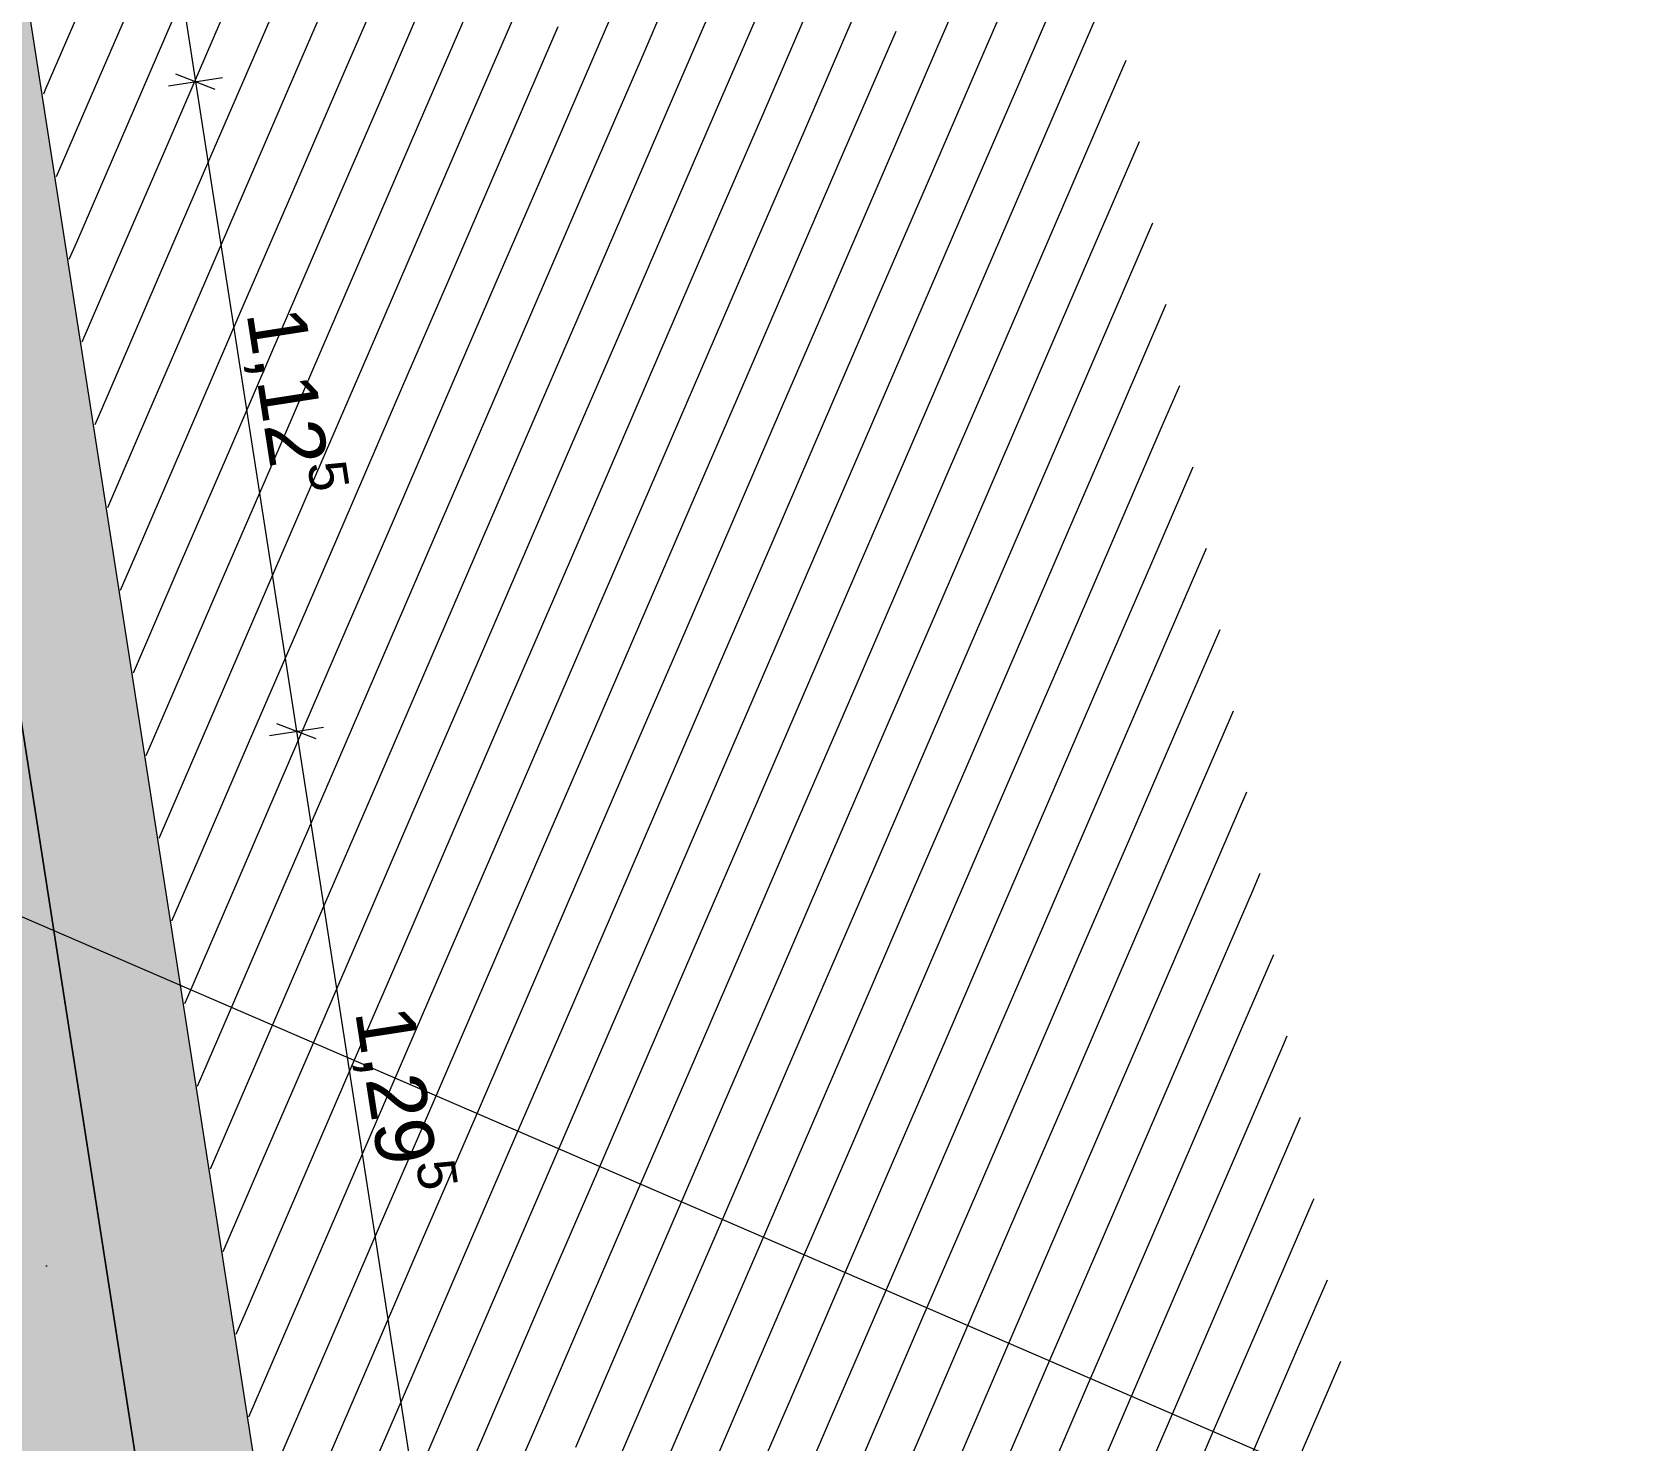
# Model space of a CAD drawing. Header units: millimetres. Extents: x 12535370 to 12575737, y 356204400 to 356234587.
# Drawn here: x 12555562 to 12558317, y 356218097 to 356220509 of the extents above; entities that cross this region are included whole.
import ezdxf
from ezdxf.enums import TextEntityAlignment as Align

# ---------------------------------------------------------------- set-up
doc = ezdxf.new("R2010")
doc.units = ezdxf.units.MM
doc.header["$MEASUREMENT"] = 0
doc.linetypes.add('Dot & Dashed', pattern=[6702.78, 3527.78, -1763.89, 0, -1411.11])
for name, color, linetype in [('New_015 Innenwände', 7, 'Continuous'), ('New_035 Decken', 7, 'Continuous'), ('New_290 Raster _ Achsen', 7, 'Continuous'), ('New_GRUNDSTÜCKSGRENZE', 7, 'Continuous')]:
    doc.layers.add(name, color=color, linetype=linetype)
for name, color, linetype, lineweight in [('New_015 Innenwände_Pen_No__1', 7, 'Continuous', 13), ('New_015 Innenwände_Pen_No__3', 7, 'Continuous', 18), ('New_035 Decken_Pen_No__1', 7, 'Continuous', 13), ('New_255 Plangrafiken_Pen_No__39', 8, 'Continuous', 13), ('New_290 Raster _ Achsen_Pen_No__108', 7, 'Continuous', 13), ('New_GRUNDSTÜCKSGRENZE_Pen_No__1', 7, 'Continuous', 13)]:
    doc.layers.add(name, color=color, linetype=linetype, lineweight=lineweight)
doc.styles.add('GENERATED_STYLE_1', font='arial.ttf')
doc.dimstyles.new('GENERATED_STYLE__2', dxfattribs={"dimtxt": 100, "dimasz": 47.5, "dimexe": 0.18, "dimexo": 2, "dimgap": 0, "dimtad": 1, "dimlfac": 0.001, "dimzin": 0, "dimdsep": 46, "dimtxsty": 'GENERATED_STYLE_1', "dimblk": 'ARROWHEAD_2', "dimblk1": 'ARROWHEAD_2', "dimblk2": 'ARROWHEAD_2', "dimcen": 0.09, "dimclrd": 7, "dimclre": 7, "dimclrt": 7, "dimadec": 0, "dimazin": 0, "dimtfac": 1, "dimtdec": 4, "dimtmove": 0, "dimatfit": 3, "dimfxl": 1, "dimtolj": 1, "dimtzin": 0, "dimarcsym": 0})

# ---------------------------------------------------------------- blocks, each defined once
blk = doc.blocks.new('*X12', base_point=(12240439.2, 356160438.4))
at = {"layer": 'New_255 Plangrafiken_Pen_No__39', "color": 8, "linetype": 'Continuous', "lineweight": 13}
for p, q in [((12556042.1, 356220699.6), (12555954, 356220495.7)), ((12556042.1, 356220699.6), (12555954, 356220495.7)), ((12556620.6, 356220691.7), (12556532.5, 356220487.8)), ((12556620.6, 356220691.7), (12556532.5, 356220487.8)), ((12557199, 356220683.8), (12557110.9, 356220479.9)), ((12557199, 356220683.8), (12557110.9, 356220479.9)), ((12556112.2, 356220669.4), (12556024.1, 356220465.5)), ((12556112.2, 356220669.4), (12556024.1, 356220465.5)), ((12556690.6, 356220661.4), (12556602.5, 356220457.5)), ((12556690.6, 356220661.4), (12556602.5, 356220457.5)), ((12556182.2, 356220639.1), (12556094.1, 356220435.2)), ((12556182.2, 356220639.1), (12556094.1, 356220435.2)), ((12556760.7, 356220631.2), (12556672.6, 356220427.3)), ((12556760.7, 356220631.2), (12556672.6, 356220427.3)), ((12557269.1, 356220653.5), (12557181, 356220449.6)), ((12557269.1, 356220653.5), (12557181, 356220449.6)), ((12555673.8, 356220616.8), (12555585.7, 356220412.9)), ((12555673.8, 356220616.8), (12555585.7, 356220412.9)), ((12556252.3, 356220608.8), (12556164.2, 356220404.9)), ((12556252.3, 356220608.8), (12556164.2, 356220404.9)), ((12556830.7, 356220600.9), (12556742.6, 356220397)), ((12556830.7, 356220600.9), (12556742.6, 356220397)), ((12557339.1, 356220623.3), (12557251.1, 356220419.3)), ((12557339.1, 356220623.3), (12557251.1, 356220419.3)), ((12555743.8, 356220586.5), (12555655.8, 356220382.6)), ((12555743.8, 356220586.5), (12555655.8, 356220382.6)), ((12556322.3, 356220578.6), (12556234.2, 356220374.7)), ((12556322.3, 356220578.6), (12556234.2, 356220374.7)), ((12557409.2, 356220593), (12557321.1, 356220389.1)), ((12557409.2, 356220593), (12557321.1, 356220389.1)), ((12555813.9, 356220556.2), (12555725.8, 356220352.3)), ((12555813.9, 356220556.2), (12555725.8, 356220352.3)), ((12556392.4, 356220548.3), (12556304.3, 356220344.4)), ((12556392.4, 356220548.3), (12556304.3, 356220344.4)), ((12556900.8, 356220570.7), (12556812.7, 356220366.7)), ((12556900.8, 356220570.7), (12556812.7, 356220366.7)), ((12555884, 356220526), (12555795.9, 356220322.1)), ((12555884, 356220526), (12555795.9, 356220322.1)), ((12556462.4, 356220518.1), (12556374.3, 356220314.1)), ((12556462.4, 356220518.1), (12556374.3, 356220314.1)), ((12556970.8, 356220540.4), (12556882.8, 356220336.5)), ((12556970.8, 356220540.4), (12556882.8, 356220336.5)), ((12555954, 356220495.7), (12555865.9, 356220291.8)), ((12555954, 356220495.7), (12555865.9, 356220291.8)), ((12557040.9, 356220510.1), (12556952.8, 356220306.2)), ((12557040.9, 356220510.1), (12556952.8, 356220306.2)), ((12556024.1, 356220465.5), (12555936, 356220261.6)), ((12556024.1, 356220465.5), (12555936, 356220261.6)), ((12556532.5, 356220487.8), (12556444.4, 356220283.9)), ((12556532.5, 356220487.8), (12556444.4, 356220283.9)), ((12557110.9, 356220479.9), (12557022.9, 356220276)), ((12557110.9, 356220479.9), (12557022.9, 356220276)), ((12556094.1, 356220435.2), (12556006, 356220231.3)), ((12556094.1, 356220435.2), (12556006, 356220231.3)), ((12556602.5, 356220457.5), (12556514.4, 356220253.6)), ((12556602.5, 356220457.5), (12556514.4, 356220253.6)), ((12557181, 356220449.6), (12557092.9, 356220245.7)), ((12557181, 356220449.6), (12557092.9, 356220245.7)), ((12557434.9, 356220460), (12557391.2, 356220358.8)), ((12557434.9, 356220460), (12557391.2, 356220358.8)), ((12555585.7, 356220412.9), (12555581.2, 356220402.3)), ((12555585.7, 356220412.9), (12555581.2, 356220402.3)), ((12556672.6, 356220427.3), (12556584.5, 356220223.4)), ((12556672.6, 356220427.3), (12556584.5, 356220223.4)), ((12557251.1, 356220419.3), (12557163, 356220215.4)), ((12557251.1, 356220419.3), (12557163, 356220215.4)), ((12555655.8, 356220382.6), (12555603.1, 356220260.8)), ((12555655.8, 356220382.6), (12555603.1, 356220260.8)), ((12556164.2, 356220404.9), (12556076.1, 356220201)), ((12556164.2, 356220404.9), (12556076.1, 356220201)), ((12556742.6, 356220397), (12556654.6, 356220193.1)), ((12556742.6, 356220397), (12556654.6, 356220193.1)), ((12557321.1, 356220389.1), (12557233, 356220185.2)), ((12557321.1, 356220389.1), (12557233, 356220185.2)), ((12555725.8, 356220352.3), (12555637.7, 356220148.4)), ((12555725.8, 356220352.3), (12555637.7, 356220148.4)), ((12556234.2, 356220374.7), (12556146.1, 356220170.8)), ((12556234.2, 356220374.7), (12556146.1, 356220170.8)), ((12556812.7, 356220366.7), (12556724.6, 356220162.8)), ((12556812.7, 356220366.7), (12556724.6, 356220162.8)), ((12557391.2, 356220358.8), (12557303.1, 356220154.9)), ((12557391.2, 356220358.8), (12557303.1, 356220154.9)), ((12556304.3, 356220344.4), (12556216.2, 356220140.5)), ((12556304.3, 356220344.4), (12556216.2, 356220140.5)), ((12556882.8, 356220336.5), (12556794.7, 356220132.6)), ((12556882.8, 356220336.5), (12556794.7, 356220132.6)), ((12555795.9, 356220322.1), (12555707.8, 356220118.2)), ((12555795.9, 356220322.1), (12555707.8, 356220118.2)), ((12556374.3, 356220314.1), (12556286.3, 356220110.2)), ((12556374.3, 356220314.1), (12556286.3, 356220110.2)), ((12556952.8, 356220306.2), (12556864.7, 356220102.3)), ((12556952.8, 356220306.2), (12556864.7, 356220102.3)), ((12557457.8, 356220320.8), (12557373.1, 356220124.7)), ((12557457.8, 356220320.8), (12557373.1, 356220124.7)), ((12555865.9, 356220291.8), (12555777.8, 356220087.9)), ((12555865.9, 356220291.8), (12555777.8, 356220087.9)), ((12556444.4, 356220283.9), (12556356.3, 356220080)), ((12556444.4, 356220283.9), (12556356.3, 356220080)), ((12557022.9, 356220276), (12556934.8, 356220072.1)), ((12557022.9, 356220276), (12556934.8, 356220072.1)), ((12555936, 356220261.6), (12555847.9, 356220057.6)), ((12555936, 356220261.6), (12555847.9, 356220057.6)), ((12556514.4, 356220253.6), (12556426.4, 356220049.7)), ((12556514.4, 356220253.6), (12556426.4, 356220049.7)), ((12557092.9, 356220245.7), (12557004.8, 356220041.8)), ((12557092.9, 356220245.7), (12557004.8, 356220041.8)), ((12556006, 356220231.3), (12555917.9, 356220027.4)), ((12556006, 356220231.3), (12555917.9, 356220027.4)), ((12556584.5, 356220223.4), (12556496.4, 356220019.5)), ((12556584.5, 356220223.4), (12556496.4, 356220019.5)), ((12557163, 356220215.4), (12557074.9, 356220011.5)), ((12557163, 356220215.4), (12557074.9, 356220011.5)), ((12556076.1, 356220201), (12555988, 356219997.1)), ((12556076.1, 356220201), (12555988, 356219997.1)), ((12556654.6, 356220193.1), (12556566.5, 356219989.2)), ((12556654.6, 356220193.1), (12556566.5, 356219989.2)), ((12556146.1, 356220170.8), (12556058.1, 356219966.9)), ((12556146.1, 356220170.8), (12556058.1, 356219966.9)), ((12556724.6, 356220162.8), (12556636.5, 356219958.9)), ((12556724.6, 356220162.8), (12556636.5, 356219958.9)), ((12557233, 356220185.2), (12557144.9, 356219981.3)), ((12557233, 356220185.2), (12557144.9, 356219981.3)), ((12557480.8, 356220181.6), (12557443.2, 356220094.4)), ((12557480.8, 356220181.6), (12557443.2, 356220094.4)), ((12555637.7, 356220148.4), (12555625.1, 356220119.2)), ((12555637.7, 356220148.4), (12555625.1, 356220119.2)), ((12556216.2, 356220140.5), (12556128.1, 356219936.6)), ((12556216.2, 356220140.5), (12556128.1, 356219936.6)), ((12556794.7, 356220132.6), (12556706.6, 356219928.7)), ((12556794.7, 356220132.6), (12556706.6, 356219928.7)), ((12557303.1, 356220154.9), (12557215, 356219951)), ((12557303.1, 356220154.9), (12557215, 356219951)), ((12555707.8, 356220118.2), (12555647.1, 356219977.7)), ((12555707.8, 356220118.2), (12555647.1, 356219977.7)), ((12556286.3, 356220110.2), (12556198.2, 356219906.3)), ((12556286.3, 356220110.2), (12556198.2, 356219906.3)), ((12557373.1, 356220124.7), (12557285, 356219920.7)), ((12557373.1, 356220124.7), (12557285, 356219920.7)), ((12555777.8, 356220087.9), (12555689.8, 356219884)), ((12555777.8, 356220087.9), (12555689.8, 356219884)), ((12556356.3, 356220080), (12556268.2, 356219876.1)), ((12556356.3, 356220080), (12556268.2, 356219876.1)), ((12556864.7, 356220102.3), (12556776.6, 356219898.4)), ((12556864.7, 356220102.3), (12556776.6, 356219898.4)), ((12557443.2, 356220094.4), (12557355.1, 356219890.5)), ((12557443.2, 356220094.4), (12557355.1, 356219890.5)), ((12555847.9, 356220057.6), (12555759.8, 356219853.7)), ((12555847.9, 356220057.6), (12555759.8, 356219853.7)), ((12556426.4, 356220049.7), (12556338.3, 356219845.8)), ((12556426.4, 356220049.7), (12556338.3, 356219845.8)), ((12556934.8, 356220072.1), (12556846.7, 356219868.1)), ((12556934.8, 356220072.1), (12556846.7, 356219868.1)), ((12555917.9, 356220027.4), (12555829.9, 356219823.5)), ((12555917.9, 356220027.4), (12555829.9, 356219823.5)), ((12557004.8, 356220041.8), (12556916.7, 356219837.9)), ((12557004.8, 356220041.8), (12556916.7, 356219837.9)), ((12557503.8, 356220042.4), (12557425.2, 356219860.2)), ((12557503.8, 356220042.4), (12557425.2, 356219860.2)), ((12555988, 356219997.1), (12555899.9, 356219793.2)), ((12555988, 356219997.1), (12555899.9, 356219793.2)), ((12556496.4, 356220019.5), (12556408.3, 356219815.5)), ((12556496.4, 356220019.5), (12556408.3, 356219815.5)), ((12557074.9, 356220011.5), (12556986.8, 356219807.6)), ((12557074.9, 356220011.5), (12556986.8, 356219807.6)), ((12556058.1, 356219966.9), (12555970, 356219762.9)), ((12556058.1, 356219966.9), (12555970, 356219762.9)), ((12556566.5, 356219989.2), (12556478.4, 356219785.3)), ((12556566.5, 356219989.2), (12556478.4, 356219785.3)), ((12557144.9, 356219981.3), (12557056.9, 356219777.4)), ((12557144.9, 356219981.3), (12557056.9, 356219777.4)), ((12556636.5, 356219958.9), (12556548.4, 356219755)), ((12556636.5, 356219958.9), (12556548.4, 356219755)), ((12557215, 356219951), (12557126.9, 356219747.1)), ((12557215, 356219951), (12557126.9, 356219747.1)), ((12556128.1, 356219936.6), (12556040, 356219732.7)), ((12556128.1, 356219936.6), (12556040, 356219732.7)), ((12556706.6, 356219928.7), (12556618.5, 356219724.8)), ((12556706.6, 356219928.7), (12556618.5, 356219724.8)), ((12557285, 356219920.7), (12557197, 356219716.8)), ((12557285, 356219920.7), (12557197, 356219716.8)), ((12555689.8, 356219884), (12555669.1, 356219836.1)), ((12555689.8, 356219884), (12555669.1, 356219836.1)), ((12556198.2, 356219906.3), (12556110.1, 356219702.4)), ((12556198.2, 356219906.3), (12556110.1, 356219702.4)), ((12556776.6, 356219898.4), (12556688.5, 356219694.5)), ((12556776.6, 356219898.4), (12556688.5, 356219694.5)), ((12557355.1, 356219890.5), (12557267, 356219686.6)), ((12557355.1, 356219890.5), (12557267, 356219686.6)), ((12557526.8, 356219903.2), (12557495.2, 356219830)), ((12557526.8, 356219903.2), (12557495.2, 356219830)), ((12556268.2, 356219876.1), (12556180.1, 356219672.2)), ((12556268.2, 356219876.1), (12556180.1, 356219672.2)), ((12556846.7, 356219868.1), (12556758.6, 356219664.2)), ((12556846.7, 356219868.1), (12556758.6, 356219664.2)), ((12557425.2, 356219860.2), (12557337.1, 356219656.3)), ((12557425.2, 356219860.2), (12557337.1, 356219656.3)), ((12555759.8, 356219853.7), (12555691, 356219694.5)), ((12555759.8, 356219853.7), (12555691, 356219694.5)), ((12556338.3, 356219845.8), (12556250.2, 356219641.9)), ((12556338.3, 356219845.8), (12556250.2, 356219641.9)), ((12556916.7, 356219837.9), (12556828.7, 356219634)), ((12556916.7, 356219837.9), (12556828.7, 356219634)), ((12557495.2, 356219830), (12557407.1, 356219626)), ((12557495.2, 356219830), (12557407.1, 356219626)), ((12555829.9, 356219823.5), (12555741.8, 356219619.6)), ((12555829.9, 356219823.5), (12555741.8, 356219619.6)), ((12556408.3, 356219815.5), (12556320.2, 356219611.6)), ((12556408.3, 356219815.5), (12556320.2, 356219611.6)), ((12556986.8, 356219807.6), (12556898.7, 356219603.7)), ((12556986.8, 356219807.6), (12556898.7, 356219603.7)), ((12555899.9, 356219793.2), (12555811.8, 356219589.3)), ((12555899.9, 356219793.2), (12555811.8, 356219589.3)), ((12556478.4, 356219785.3), (12556390.3, 356219581.4)), ((12556478.4, 356219785.3), (12556390.3, 356219581.4)), ((12557056.9, 356219777.4), (12556968.8, 356219573.4)), ((12557056.9, 356219777.4), (12556968.8, 356219573.4)), ((12555970, 356219762.9), (12555881.9, 356219559)), ((12555970, 356219762.9), (12555881.9, 356219559)), ((12556548.4, 356219755), (12556460.4, 356219551.1)), ((12556548.4, 356219755), (12556460.4, 356219551.1)), ((12557126.9, 356219747.1), (12557038.8, 356219543.2)), ((12557126.9, 356219747.1), (12557038.8, 356219543.2)), ((12557549.8, 356219764), (12557477.2, 356219595.8)), ((12557549.8, 356219764), (12557477.2, 356219595.8)), ((12556040, 356219732.7), (12555951.9, 356219528.8)), ((12556040, 356219732.7), (12555951.9, 356219528.8)), ((12556618.5, 356219724.8), (12556530.4, 356219520.8)), ((12556618.5, 356219724.8), (12556530.4, 356219520.8)), ((12556110.1, 356219702.4), (12556022, 356219498.5)), ((12556110.1, 356219702.4), (12556022, 356219498.5)), ((12556688.5, 356219694.5), (12556600.5, 356219490.6)), ((12556688.5, 356219694.5), (12556600.5, 356219490.6)), ((12557197, 356219716.8), (12557108.9, 356219512.9)), ((12557197, 356219716.8), (12557108.9, 356219512.9)), ((12556180.1, 356219672.2), (12556092, 356219468.2)), ((12556180.1, 356219672.2), (12556092, 356219468.2)), ((12556758.6, 356219664.2), (12556670.5, 356219460.3)), ((12556758.6, 356219664.2), (12556670.5, 356219460.3)), ((12557267, 356219686.6), (12557178.9, 356219482.7)), ((12557267, 356219686.6), (12557178.9, 356219482.7)), ((12556250.2, 356219641.9), (12556162.1, 356219438)), ((12556250.2, 356219641.9), (12556162.1, 356219438)), ((12557337.1, 356219656.3), (12557249, 356219452.4)), ((12557337.1, 356219656.3), (12557249, 356219452.4)), ((12555741.8, 356219619.6), (12555713, 356219553)), ((12555741.8, 356219619.6), (12555713, 356219553)), ((12556320.2, 356219611.6), (12556232.2, 356219407.7)), ((12556320.2, 356219611.6), (12556232.2, 356219407.7)), ((12556828.7, 356219634), (12556740.6, 356219430.1)), ((12556828.7, 356219634), (12556740.6, 356219430.1)), ((12557407.1, 356219626), (12557319, 356219422.1)), ((12557407.1, 356219626), (12557319, 356219422.1)), ((12557572.8, 356219624.8), (12557547.2, 356219565.5)), ((12557572.8, 356219624.8), (12557547.2, 356219565.5)), ((12555811.8, 356219589.3), (12555735, 356219411.4)), ((12555811.8, 356219589.3), (12555735, 356219411.4)), ((12556390.3, 356219581.4), (12556302.2, 356219377.5)), ((12556390.3, 356219581.4), (12556302.2, 356219377.5)), ((12556898.7, 356219603.7), (12556810.6, 356219399.8)), ((12556898.7, 356219603.7), (12556810.6, 356219399.8)), ((12557477.2, 356219595.8), (12557389.1, 356219391.9)), ((12557477.2, 356219595.8), (12557389.1, 356219391.9)), ((12555881.9, 356219559), (12555793.8, 356219355.1)), ((12555881.9, 356219559), (12555793.8, 356219355.1)), ((12556968.8, 356219573.4), (12556880.7, 356219369.5)), ((12556968.8, 356219573.4), (12556880.7, 356219369.5)), ((12557547.2, 356219565.5), (12557459.1, 356219361.6)), ((12557547.2, 356219565.5), (12557459.1, 356219361.6)), ((12555951.9, 356219528.8), (12555863.9, 356219324.9)), ((12555951.9, 356219528.8), (12555863.9, 356219324.9)), ((12556460.4, 356219551.1), (12556372.3, 356219347.2)), ((12556460.4, 356219551.1), (12556372.3, 356219347.2)), ((12557038.8, 356219543.2), (12556950.7, 356219339.3)), ((12557038.8, 356219543.2), (12556950.7, 356219339.3)), ((12556022, 356219498.5), (12555933.9, 356219294.6)), ((12556022, 356219498.5), (12555933.9, 356219294.6)), ((12556530.4, 356219520.8), (12556442.3, 356219316.9)), ((12556530.4, 356219520.8), (12556442.3, 356219316.9)), ((12557108.9, 356219512.9), (12557020.8, 356219309)), ((12557108.9, 356219512.9), (12557020.8, 356219309)), ((12556600.5, 356219490.6), (12556512.4, 356219286.7)), ((12556600.5, 356219490.6), (12556512.4, 356219286.7)), ((12557178.9, 356219482.7), (12557090.8, 356219278.7)), ((12557178.9, 356219482.7), (12557090.8, 356219278.7)), ((12557595.8, 356219485.6), (12557529.2, 356219331.3)), ((12557595.8, 356219485.6), (12557529.2, 356219331.3)), ((12556092, 356219468.2), (12556004, 356219264.3)), ((12556092, 356219468.2), (12556004, 356219264.3)), ((12556670.5, 356219460.3), (12556582.4, 356219256.4)), ((12556670.5, 356219460.3), (12556582.4, 356219256.4)), ((12557249, 356219452.4), (12557160.9, 356219248.5)), ((12557249, 356219452.4), (12557160.9, 356219248.5)), ((12556162.1, 356219438), (12556074, 356219234.1)), ((12556162.1, 356219438), (12556074, 356219234.1)), ((12556740.6, 356219430.1), (12556652.5, 356219226.1)), ((12556740.6, 356219430.1), (12556652.5, 356219226.1)), ((12557319, 356219422.1), (12557230.9, 356219218.2)), ((12557319, 356219422.1), (12557230.9, 356219218.2)), ((12556232.2, 356219407.7), (12556144.1, 356219203.8)), ((12556232.2, 356219407.7), (12556144.1, 356219203.8)), ((12556810.6, 356219399.8), (12556722.5, 356219195.9)), ((12556810.6, 356219399.8), (12556722.5, 356219195.9)), ((12557389.1, 356219391.9), (12557301, 356219188)), ((12557389.1, 356219391.9), (12557301, 356219188)), ((12556302.2, 356219377.5), (12556214.1, 356219173.5)), ((12556302.2, 356219377.5), (12556214.1, 356219173.5)), ((12556880.7, 356219369.5), (12556792.6, 356219165.6)), ((12556880.7, 356219369.5), (12556792.6, 356219165.6)), ((12557459.1, 356219361.6), (12557371.1, 356219157.7)), ((12557459.1, 356219361.6), (12557371.1, 356219157.7)), ((12555793.8, 356219355.1), (12555757, 356219269.8)), ((12555793.8, 356219355.1), (12555757, 356219269.8)), ((12556372.3, 356219347.2), (12556284.2, 356219143.3)), ((12556372.3, 356219347.2), (12556284.2, 356219143.3)), ((12556950.7, 356219339.3), (12556862.6, 356219135.4)), ((12556950.7, 356219339.3), (12556862.6, 356219135.4)), ((12557618.8, 356219346.4), (12557599.3, 356219301.1)), ((12557618.8, 356219346.4), (12557599.3, 356219301.1)), ((12555863.9, 356219324.9), (12555778.9, 356219128.3)), ((12555863.9, 356219324.9), (12555778.9, 356219128.3)), ((12556442.3, 356219316.9), (12556354.2, 356219113)), ((12556442.3, 356219316.9), (12556354.2, 356219113)), ((12557020.8, 356219309), (12556932.7, 356219105.1)), ((12557020.8, 356219309), (12556932.7, 356219105.1)), ((12557529.2, 356219331.3), (12557441.1, 356219127.4)), ((12557529.2, 356219331.3), (12557441.1, 356219127.4)), ((12555933.9, 356219294.6), (12555845.8, 356219090.7)), ((12555933.9, 356219294.6), (12555845.8, 356219090.7)), ((12556512.4, 356219286.7), (12556424.3, 356219082.8)), ((12556512.4, 356219286.7), (12556424.3, 356219082.8)), ((12557090.8, 356219278.7), (12557002.8, 356219074.8)), ((12557090.8, 356219278.7), (12557002.8, 356219074.8)), ((12557599.3, 356219301.1), (12557511.2, 356219097.2)), ((12557599.3, 356219301.1), (12557511.2, 356219097.2)), ((12556004, 356219264.3), (12555915.9, 356219060.4)), ((12556004, 356219264.3), (12555915.9, 356219060.4)), ((12556582.4, 356219256.4), (12556494.3, 356219052.5)), ((12556582.4, 356219256.4), (12556494.3, 356219052.5)), ((12556074, 356219234.1), (12555985.9, 356219030.2)), ((12556074, 356219234.1), (12555985.9, 356219030.2)), ((12556652.5, 356219226.1), (12556564.4, 356219022.2)), ((12556652.5, 356219226.1), (12556564.4, 356219022.2)), ((12557160.9, 356219248.5), (12557072.8, 356219044.6)), ((12557160.9, 356219248.5), (12557072.8, 356219044.6)), ((12556144.1, 356219203.8), (12556056, 356218999.9)), ((12556144.1, 356219203.8), (12556056, 356218999.9)), ((12556722.5, 356219195.9), (12556634.5, 356218992)), ((12556722.5, 356219195.9), (12556634.5, 356218992)), ((12557230.9, 356219218.2), (12557142.9, 356219014.3)), ((12557230.9, 356219218.2), (12557142.9, 356219014.3)), ((12557641.8, 356219207.2), (12557581.2, 356219066.9)), ((12557641.8, 356219207.2), (12557581.2, 356219066.9)), ((12556214.1, 356219173.5), (12556126, 356218969.6)), ((12556214.1, 356219173.5), (12556126, 356218969.6)), ((12557301, 356219188), (12557212.9, 356218984)), ((12557301, 356219188), (12557212.9, 356218984)), ((12556284.2, 356219143.3), (12556196.1, 356218939.4)), ((12556284.2, 356219143.3), (12556196.1, 356218939.4)), ((12556792.6, 356219165.6), (12556704.5, 356218961.7)), ((12556792.6, 356219165.6), (12556704.5, 356218961.7)), ((12557371.1, 356219157.7), (12557283, 356218953.8)), ((12557371.1, 356219157.7), (12557283, 356218953.8)), ((12556354.2, 356219113), (12556266.1, 356218909.1)), ((12556354.2, 356219113), (12556266.1, 356218909.1)), ((12556862.6, 356219135.4), (12556774.6, 356218931.4)), ((12556862.6, 356219135.4), (12556774.6, 356218931.4)), ((12557441.1, 356219127.4), (12557353, 356218923.5)), ((12557441.1, 356219127.4), (12557353, 356218923.5)), ((12555845.8, 356219090.7), (12555800.9, 356218986.7)), ((12555845.8, 356219090.7), (12555800.9, 356218986.7)), ((12556932.7, 356219105.1), (12556844.6, 356218901.2)), ((12556932.7, 356219105.1), (12556844.6, 356218901.2)), ((12557511.2, 356219097.2), (12557423.1, 356218893.3)), ((12557511.2, 356219097.2), (12557423.1, 356218893.3)), ((12555915.9, 356219060.4), (12555827.8, 356218856.5)), ((12555915.9, 356219060.4), (12555827.8, 356218856.5)), ((12556424.3, 356219082.8), (12556336.2, 356218878.8)), ((12556424.3, 356219082.8), (12556336.2, 356218878.8)), ((12557002.8, 356219074.8), (12556914.7, 356218870.9)), ((12557002.8, 356219074.8), (12556914.7, 356218870.9)), ((12557581.2, 356219066.9), (12557493.1, 356218863)), ((12557581.2, 356219066.9), (12557493.1, 356218863)), ((12557664.8, 356219068), (12557651.3, 356219036.6)), ((12557664.8, 356219068), (12557651.3, 356219036.6)), ((12555985.9, 356219030.2), (12555897.8, 356218826.2)), ((12555985.9, 356219030.2), (12555897.8, 356218826.2)), ((12556494.3, 356219052.5), (12556406.3, 356218848.6)), ((12556494.3, 356219052.5), (12556406.3, 356218848.6)), ((12557072.8, 356219044.6), (12556984.7, 356218840.7)), ((12557072.8, 356219044.6), (12556984.7, 356218840.7)), ((12557651.3, 356219036.6), (12557563.2, 356218832.7)), ((12557651.3, 356219036.6), (12557563.2, 356218832.7)), ((12556564.4, 356219022.2), (12556476.3, 356218818.3)), ((12556564.4, 356219022.2), (12556476.3, 356218818.3)), ((12557142.9, 356219014.3), (12557054.8, 356218810.4)), ((12557142.9, 356219014.3), (12557054.8, 356218810.4)), ((12556056, 356218999.9), (12555967.9, 356218796)), ((12556056, 356218999.9), (12555967.9, 356218796)), ((12556634.5, 356218992), (12556546.4, 356218788.1)), ((12556634.5, 356218992), (12556546.4, 356218788.1)), ((12557212.9, 356218984), (12557124.8, 356218780.1)), ((12557212.9, 356218984), (12557124.8, 356218780.1)), ((12556126, 356218969.6), (12556038, 356218765.7)), ((12556126, 356218969.6), (12556038, 356218765.7)), ((12556704.5, 356218961.7), (12556616.4, 356218757.8)), ((12556704.5, 356218961.7), (12556616.4, 356218757.8)), ((12557283, 356218953.8), (12557194.9, 356218749.9)), ((12557283, 356218953.8), (12557194.9, 356218749.9)), ((12556196.1, 356218939.4), (12556108, 356218735.5)), ((12556196.1, 356218939.4), (12556108, 356218735.5)), ((12556774.6, 356218931.4), (12556686.5, 356218727.5)), ((12556774.6, 356218931.4), (12556686.5, 356218727.5)), ((12557353, 356218923.5), (12557264.9, 356218719.6)), ((12557353, 356218923.5), (12557264.9, 356218719.6)), ((12557687.8, 356218928.8), (12557633.2, 356218802.5)), ((12557687.8, 356218928.8), (12557633.2, 356218802.5)), ((12556266.1, 356218909.1), (12556178.1, 356218705.2)), ((12556266.1, 356218909.1), (12556178.1, 356218705.2)), ((12556844.6, 356218901.2), (12556756.5, 356218697.3)), ((12556844.6, 356218901.2), (12556756.5, 356218697.3)), ((12557423.1, 356218893.3), (12557335, 356218689.3)), ((12557423.1, 356218893.3), (12557335, 356218689.3)), ((12556336.2, 356218878.8), (12556248.1, 356218674.9)), ((12556336.2, 356218878.8), (12556248.1, 356218674.9)), ((12556914.7, 356218870.9), (12556826.6, 356218667)), ((12556914.7, 356218870.9), (12556826.6, 356218667)), ((12555827.8, 356218856.5), (12555822.9, 356218845.1)), ((12555827.8, 356218856.5), (12555822.9, 356218845.1)), ((12556406.3, 356218848.6), (12556318.2, 356218644.7)), ((12556406.3, 356218848.6), (12556318.2, 356218644.7)), ((12556984.7, 356218840.7), (12556896.6, 356218636.7)), ((12556984.7, 356218840.7), (12556896.6, 356218636.7)), ((12557493.1, 356218863), (12557405, 356218659.1)), ((12557493.1, 356218863), (12557405, 356218659.1)), ((12555897.8, 356218826.2), (12555844.9, 356218703.6)), ((12555897.8, 356218826.2), (12555844.9, 356218703.6)), ((12556476.3, 356218818.3), (12556388.2, 356218614.4)), ((12556476.3, 356218818.3), (12556388.2, 356218614.4)), ((12557054.8, 356218810.4), (12556966.7, 356218606.5)), ((12557054.8, 356218810.4), (12556966.7, 356218606.5)), ((12557563.2, 356218832.7), (12557475.1, 356218628.8)), ((12557563.2, 356218832.7), (12557475.1, 356218628.8)), ((12555967.9, 356218796), (12555879.8, 356218592.1)), ((12555967.9, 356218796), (12555879.8, 356218592.1)), ((12556546.4, 356218788.1), (12556458.3, 356218584.1)), ((12556546.4, 356218788.1), (12556458.3, 356218584.1)), ((12557633.2, 356218802.5), (12557545.2, 356218598.6)), ((12557633.2, 356218802.5), (12557545.2, 356218598.6)), ((12557710.8, 356218789.6), (12557703.3, 356218772.2)), ((12557710.8, 356218789.6), (12557703.3, 356218772.2)), ((12556038, 356218765.7), (12555949.9, 356218561.8)), ((12556038, 356218765.7), (12555949.9, 356218561.8)), ((12556616.4, 356218757.8), (12556528.3, 356218553.9)), ((12556616.4, 356218757.8), (12556528.3, 356218553.9)), ((12557124.8, 356218780.1), (12557036.7, 356218576.2)), ((12557124.8, 356218780.1), (12557036.7, 356218576.2)), ((12557703.3, 356218772.2), (12557615.2, 356218568.3)), ((12557703.3, 356218772.2), (12557615.2, 356218568.3)), ((12556108, 356218735.5), (12556019.9, 356218531.6)), ((12556108, 356218735.5), (12556019.9, 356218531.6)), ((12556686.5, 356218727.5), (12556598.4, 356218523.6)), ((12556686.5, 356218727.5), (12556598.4, 356218523.6)), ((12557194.9, 356218749.9), (12557106.8, 356218546)), ((12557194.9, 356218749.9), (12557106.8, 356218546)), ((12556178.1, 356218705.2), (12556090, 356218501.3)), ((12556178.1, 356218705.2), (12556090, 356218501.3)), ((12557264.9, 356218719.6), (12557176.9, 356218515.7)), ((12557264.9, 356218719.6), (12557176.9, 356218515.7)), ((12556248.1, 356218674.9), (12556160, 356218471)), ((12556248.1, 356218674.9), (12556160, 356218471)), ((12556756.5, 356218697.3), (12556668.4, 356218493.4)), ((12556756.5, 356218697.3), (12556668.4, 356218493.4)), ((12557335, 356218689.3), (12557246.9, 356218485.4)), ((12557335, 356218689.3), (12557246.9, 356218485.4)), ((12556318.2, 356218644.7), (12556230.1, 356218440.8)), ((12556318.2, 356218644.7), (12556230.1, 356218440.8)), ((12556826.6, 356218667), (12556738.5, 356218463.1)), ((12556826.6, 356218667), (12556738.5, 356218463.1)), ((12557405, 356218659.1), (12557317, 356218455.2)), ((12557405, 356218659.1), (12557317, 356218455.2)), ((12557733.8, 356218650.4), (12557685.3, 356218538)), ((12557733.8, 356218650.4), (12557685.3, 356218538)), ((12556896.6, 356218636.7), (12556808.6, 356218432.8)), ((12556896.6, 356218636.7), (12556808.6, 356218432.8)), ((12557475.1, 356218628.8), (12557387, 356218424.9)), ((12557475.1, 356218628.8), (12557387, 356218424.9)), ((12555879.8, 356218592.1), (12555866.8, 356218562)), ((12555879.8, 356218592.1), (12555866.8, 356218562)), ((12556388.2, 356218614.4), (12556300.1, 356218410.5)), ((12556388.2, 356218614.4), (12556300.1, 356218410.5)), ((12556966.7, 356218606.5), (12556878.6, 356218402.6)), ((12556966.7, 356218606.5), (12556878.6, 356218402.6)), ((12557545.2, 356218598.6), (12557457.1, 356218394.7)), ((12557545.2, 356218598.6), (12557457.1, 356218394.7)), ((12555949.9, 356218561.8), (12555888.8, 356218420.4)), ((12555949.9, 356218561.8), (12555888.8, 356218420.4)), ((12556458.3, 356218584.1), (12556370.2, 356218380.2)), ((12556458.3, 356218584.1), (12556370.2, 356218380.2)), ((12557036.7, 356218576.2), (12556948.7, 356218372.3)), ((12557036.7, 356218576.2), (12556948.7, 356218372.3)), ((12557615.2, 356218568.3), (12557527.1, 356218364.4)), ((12557615.2, 356218568.3), (12557527.1, 356218364.4)), ((12556528.3, 356218553.9), (12556440.2, 356218350)), ((12556528.3, 356218553.9), (12556440.2, 356218350)), ((12557106.8, 356218546), (12557018.7, 356218342.1)), ((12557106.8, 356218546), (12557018.7, 356218342.1)), ((12557685.3, 356218538), (12557597.2, 356218334.1)), ((12557685.3, 356218538), (12557597.2, 356218334.1)), ((12556019.9, 356218531.6), (12555931.8, 356218327.6)), ((12556019.9, 356218531.6), (12555931.8, 356218327.6)), ((12556598.4, 356218523.6), (12556510.3, 356218319.7)), ((12556598.4, 356218523.6), (12556510.3, 356218319.7)), ((12557176.9, 356218515.7), (12557088.8, 356218311.8)), ((12557176.9, 356218515.7), (12557088.8, 356218311.8)), ((12557755.3, 356218507.8), (12557667.2, 356218303.9)), ((12557755.3, 356218507.8), (12557667.2, 356218303.9)), ((12557756.8, 356218511.2), (12557755.3, 356218507.8)), ((12557756.8, 356218511.2), (12557755.3, 356218507.8)), ((12556090, 356218501.3), (12556001.9, 356218297.4)), ((12556090, 356218501.3), (12556001.9, 356218297.4)), ((12556668.4, 356218493.4), (12556580.4, 356218289.5)), ((12556668.4, 356218493.4), (12556580.4, 356218289.5)), ((12557246.9, 356218485.4), (12557158.8, 356218281.5)), ((12557246.9, 356218485.4), (12557158.8, 356218281.5)), ((12556160, 356218471), (12556071.9, 356218267.1)), ((12556160, 356218471), (12556071.9, 356218267.1)), ((12556738.5, 356218463.1), (12556650.4, 356218259.2)), ((12556738.5, 356218463.1), (12556650.4, 356218259.2)), ((12557317, 356218455.2), (12557228.9, 356218251.3)), ((12557317, 356218455.2), (12557228.9, 356218251.3)), ((12556230.1, 356218440.8), (12556142, 356218236.9)), ((12556230.1, 356218440.8), (12556142, 356218236.9)), ((12556808.6, 356218432.8), (12556720.5, 356218228.9)), ((12556808.6, 356218432.8), (12556720.5, 356218228.9)), ((12557387, 356218424.9), (12557298.9, 356218221)), ((12557387, 356218424.9), (12557298.9, 356218221)), ((12556300.1, 356218410.5), (12556212.1, 356218206.6)), ((12556300.1, 356218410.5), (12556212.1, 356218206.6)), ((12556878.6, 356218402.6), (12556790.5, 356218198.7)), ((12556878.6, 356218402.6), (12556790.5, 356218198.7)), ((12556370.2, 356218380.2), (12556282.1, 356218176.3)), ((12556370.2, 356218380.2), (12556282.1, 356218176.3)), ((12556948.7, 356218372.3), (12556860.6, 356218168.4)), ((12556948.7, 356218372.3), (12556860.6, 356218168.4)), ((12557457.1, 356218394.7), (12557369, 356218190.7)), ((12557457.1, 356218394.7), (12557369, 356218190.7)), ((12557779.8, 356218372), (12557737.3, 356218273.6)), ((12557779.8, 356218372), (12557737.3, 356218273.6)), ((12556440.2, 356218350), (12556352.2, 356218146.1)), ((12556440.2, 356218350), (12556352.2, 356218146.1)), ((12557018.7, 356218342.1), (12556930.6, 356218138.1)), ((12557018.7, 356218342.1), (12556930.6, 356218138.1)), ((12557527.1, 356218364.4), (12557439, 356218160.5)), ((12557527.1, 356218364.4), (12557439, 356218160.5)), ((12555931.8, 356218327.6), (12555910.8, 356218278.9)), ((12555931.8, 356218327.6), (12555910.8, 356218278.9)), ((12556510.3, 356218319.7), (12556422.2, 356218115.8)), ((12556510.3, 356218319.7), (12556422.2, 356218115.8)), ((12557597.2, 356218334.1), (12557509.1, 356218130.2)), ((12557597.2, 356218334.1), (12557509.1, 356218130.2)), ((12556001.9, 356218297.4), (12555932.7, 356218137.3)), ((12556001.9, 356218297.4), (12555932.7, 356218137.3)), ((12556580.4, 356218289.5), (12556492.3, 356218085.5)), ((12556580.4, 356218289.5), (12556492.3, 356218085.5)), ((12557088.8, 356218311.8), (12557000.7, 356218107.9)), ((12557088.8, 356218311.8), (12557000.7, 356218107.9)), ((12557667.2, 356218303.9), (12557579.1, 356218100)), ((12557667.2, 356218303.9), (12557579.1, 356218100)), ((12556071.9, 356218267.1), (12555983.9, 356218063.2)), ((12556071.9, 356218267.1), (12555983.9, 356218063.2)), ((12556650.4, 356218259.2), (12556562.3, 356218055.3)), ((12556650.4, 356218259.2), (12556562.3, 356218055.3)), ((12557158.8, 356218281.5), (12557070.7, 356218077.6)), ((12557158.8, 356218281.5), (12557070.7, 356218077.6)), ((12557737.3, 356218273.6), (12557649.2, 356218069.7)), ((12557737.3, 356218273.6), (12557649.2, 356218069.7)), ((12556142, 356218236.9), (12556053.9, 356218032.9)), ((12556142, 356218236.9), (12556053.9, 356218032.9)), ((12557228.9, 356218251.3), (12557140.8, 356218047.4)), ((12557228.9, 356218251.3), (12557140.8, 356218047.4)), ((12557802.8, 356218232.8), (12557719.3, 356218039.4)), ((12557802.8, 356218232.8), (12557719.3, 356218039.4)), ((12556212.1, 356218206.6), (12556124, 356218002.7)), ((12556212.1, 356218206.6), (12556124, 356218002.7)), ((12556720.5, 356218228.9), (12556632.4, 356218025)), ((12556720.5, 356218228.9), (12556632.4, 356218025)), ((12557298.9, 356218221), (12557210.8, 356218017.1)), ((12557298.9, 356218221), (12557210.8, 356218017.1)), ((12556282.1, 356218176.3), (12556194, 356217972.4)), ((12556282.1, 356218176.3), (12556194, 356217972.4)), ((12556790.5, 356218198.7), (12556702.4, 356217994.8)), ((12556790.5, 356218198.7), (12556702.4, 356217994.8)), ((12557369, 356218190.7), (12557280.9, 356217986.8)), ((12557369, 356218190.7), (12557280.9, 356217986.8)), ((12556860.6, 356218168.4), (12556772.5, 356217964.5)), ((12556860.6, 356218168.4), (12556772.5, 356217964.5)), ((12557439, 356218160.5), (12557351, 356217956.6)), ((12557439, 356218160.5), (12557351, 356217956.6)), ((12556352.2, 356218146.1), (12556264.1, 356217942.2)), ((12556352.2, 356218146.1), (12556264.1, 356217942.2)), ((12556930.6, 356218138.1), (12556842.5, 356217934.2)), ((12556930.6, 356218138.1), (12556842.5, 356217934.2)), ((12557509.1, 356218130.2), (12557421, 356217926.3)), ((12557509.1, 356218130.2), (12557421, 356217926.3)), ((12556422.2, 356218115.8), (12556334.1, 356217911.9)), ((12556422.2, 356218115.8), (12556334.1, 356217911.9)), ((12557000.7, 356218107.9), (12556912.6, 356217904)), ((12557000.7, 356218107.9), (12556912.6, 356217904)), ((12557579.1, 356218100), (12557491.1, 356217896)), ((12557579.1, 356218100), (12557491.1, 356217896))]:
    blk.add_line(p, q, dxfattribs=at)
blk = doc.blocks.new('Fill_1', base_point=(12240439.2, 356160438.4))
at = {"layer": 'New_255 Plangrafiken_Pen_No__39', "color": 8, "linetype": 'Continuous', "lineweight": 13}
blk.add_blockref('*X12', (12240439.2, 356160438.4), dxfattribs=at)
blk = doc.blocks.new('Slab_1', base_point=(12539464.4, 356214374.2))
at = {"layer": 'New_035 Decken_Pen_No__1', "color": 7, "linetype": 'Continuous', "lineweight": 13, "flags": 128}
blk.add_lwpolyline([(12539464.4, 356214374.2), (12540355.6, 356216681.8), (12543211.2, 356223921.6), (12544734.3, 356227674.9), (12554930.7, 356223270.2), (12557525.4, 356206572.1)], close=True, dxfattribs=at)
blk = doc.blocks.new('Wall_6', base_point=(12555111.4, 356223410.1))
at = {"layer": 'New_015 Innenwände', "linetype": 'Continuous', "lineweight": 0, "true_color": 0x000000}
h = blk.add_hatch(dxfattribs=at)
h.set_pattern_fill('DÄMMSTOFF__POLYSTYROL_EPS', color=18, style=0, pattern_type=2)
h.set_pattern_definition([(188.832684, (12240439.157, 356160438.356), (-7.978668, 51.34531), [30, -60]), (188.832684, (12240398.68, 356160405.773), (-7.978668, 51.34531), [30, -60]), (248.832684, (12240409.51, 356160433.75), (-48.455677, 18.762926), [30, -60]), (248.832684, (12240417.49, 356160382.404), (-48.455677, 18.762926), [30, -60]), (308.832684, (12240439.157, 356160438.356), (40.477009, 32.582384), [30, -60]), (308.832684, (12240447.135, 356160387.01), (40.477009, 32.582384), [30, -60])])
h.paths.add_polyline_path([(12554930.7, 356223270.2), (12557489.2, 356206805.7), (12557706.1, 356206711.9), (12555147.7, 356223176.5)])
h = blk.add_hatch(dxfattribs=at)
h.set_pattern_fill('BETON_BEWEHRT_SN46', color=18, style=0, pattern_type=2)
h.set_pattern_definition([(45, (12240439.16, 356160438.36), (-70.710678, 70.710678), [30, -20]), (45, (12240403.8, 356160473.71), (-70.710678, 70.710678), [100, 0])])
h.paths.add_polyline_path([(12554750, 356223130.4), (12557235.9, 356207132.9), (12557452.9, 356207039.2), (12554967, 356223036.7)])
at = {"layer": 'New_015 Innenwände_Pen_No__1', "color": 7, "linetype": 'Continuous', "lineweight": 13, "flags": 128}
blk.add_lwpolyline([(12557706.1, 356206711.9), (12555147.7, 356223176.5)], dxfattribs=at)
at = {"layer": 'New_015 Innenwände_Pen_No__3', "color": 7, "linetype": 'Continuous', "lineweight": 18}
blk.add_line((12557452.9, 356207039.2), (12554967, 356223036.7), dxfattribs=at)
blk = doc.blocks.new('Standard grid marker[25]', base_point=(12541508.9, 356225057.5))
at = {"layer": 'New_290 Raster _ Achsen_Pen_No__108', "color": 7, "linetype": 'Dot & Dashed', "lineweight": 13}
blk.add_line((12542426.9, 356224660.9), (12563430.3, 356215587.8), dxfattribs=at)
at = {"layer": 'New_290 Raster _ Achsen_Pen_No__108', "color": 7, "lineweight": 13, "style": 'GENERATED_STYLE_1'}
for tag, p in [('AC_MarkerText_1_0', (12541391.5, 356225192.9)), ('AC_MarkerText_1_1', (12564552.3, 356215187.8))]:
    blk.add_attdef(tag, text='', height=150, rotation=336.6365, dxfattribs=at).set_placement(p, align=Align.TOP_CENTER)
blk = doc.blocks.new('Standard grid marker[29]', base_point=(12557581.8, 356205556.1))
at = {"layer": 'New_290 Raster _ Achsen_Pen_No__108', "color": 7, "linetype": 'Dot & Dashed', "lineweight": 13}
blk.add_line((12557428.3, 356206544.2), (12554130.1, 356227771.8), dxfattribs=at)
at = {"layer": 'New_290 Raster _ Achsen_Pen_No__108', "color": 7, "lineweight": 13, "style": 'GENERATED_STYLE_1'}
for tag, p in [('AC_MarkerText_1_1', (12553993, 356228998.9)), ('AC_MarkerText_1_0', (12557652, 356205449.2))]:
    blk.add_attdef(tag, text='', height=150, rotation=336.6365, dxfattribs=at).set_placement(p, align=Align.TOP_CENTER)
blk = doc.blocks.new('*D239', base_point=(12240439.2, 356160438.4))
at = {"layer": 'New_GRUNDSTÜCKSGRENZE_Pen_No__1', "color": 7, "linetype": 'Continuous', "lineweight": 13, "transparency": 16777216}
for p, q in [((12555439.1, 356223219.3), (12555371.8, 356223245.3)), ((12555400.8, 356223262.5), (12555405.5, 356223232.3)), ((12555359.2, 356223225.1), (12555451.8, 356223239.5)), ((12555405.5, 356223232.3), (12555841.9, 356220423.7)), ((12555875.6, 356220410.7), (12555808.3, 356220436.8)), ((12555795.6, 356220416.6), (12555888.2, 356220430.9))]:
    blk.add_line(p, q, dxfattribs=at)
at = {"layer": 'New_GRUNDSTÜCKSGRENZE_Pen_No__1', "color": 7, "lineweight": 13, "transparency": 16777216, "insert": (12555623, 356221963), "char_height": 100, "attachment_point": 7, "rotation": 278.8327, "style": 'GENERATED_STYLE_1'}
blk.add_mtext('\\A1;{\\pql;\\fArial|b0|i0|c0|p0;\\W1.000000;2,84}', dxfattribs=at)
blk = doc.blocks.new('ARROWHEAD_2')
at = {"color": 0, "linetype": 'Continuous', "lineweight": 0}
for p, q in [((-0.378, -0.655), (0.378, 0.655)), ((0, 0), (-1, 0))]:
    blk.add_line(p, q, dxfattribs=at)
blk = doc.blocks.new('*D240', base_point=(12240439.2, 356160438.4))
at = {"layer": 'New_GRUNDSTÜCKSGRENZE_Pen_No__1', "color": 7, "linetype": 'Continuous', "lineweight": 13, "transparency": 16777216}
for p, q in [((12555405.5, 356223232.3), (12555841.9, 356220423.7)), ((12555875.6, 356220410.7), (12555808.3, 356220436.8)), ((12555795.6, 356220416.6), (12555888.2, 356220430.9)), ((12555841.9, 356220423.7), (12556014.7, 356219311.6)), ((12556048.4, 356219298.6), (12555981.1, 356219324.6))]:
    blk.add_line(p, q, dxfattribs=at)
at = {"layer": 'New_GRUNDSTÜCKSGRENZE_Pen_No__1', "color": 7, "lineweight": 13, "transparency": 16777216, "insert": (12555900, 356220023.8), "char_height": 100, "attachment_point": 7, "rotation": 278.8327, "style": 'GENERATED_STYLE_1'}
blk.add_mtext('\\A1;{\\pql;\\fArial|b0|i0|c0|p0;\\W1.000000;1,12\\fArial|b0|i0|c0|p0;\\W1.000000;\\A1{\\H.66x;\\S5^  ;}}', dxfattribs=at)
blk = doc.blocks.new('*D241', base_point=(12240439.2, 356160438.4))
at = {"layer": 'New_GRUNDSTÜCKSGRENZE_Pen_No__1', "color": 7, "linetype": 'Continuous', "lineweight": 13, "transparency": 16777216}
for p, q in [((12555841.9, 356220423.7), (12556014.7, 356219311.6)), ((12555968.4, 356219304.4), (12556061, 356219318.8)), ((12556048.4, 356219298.6), (12555981.1, 356219324.6)), ((12556014.7, 356219311.6), (12556213.7, 356218031.2)), ((12556167.4, 356218024), (12556260, 356218038.4)), ((12556247.3, 356218018.1), (12556180, 356218044.2))]:
    blk.add_line(p, q, dxfattribs=at)
at = {"layer": 'New_GRUNDSTÜCKSGRENZE_Pen_No__1', "color": 7, "lineweight": 13, "transparency": 16777216, "insert": (12556085.9, 356218827.5), "char_height": 100, "attachment_point": 7, "rotation": 278.8327, "style": 'GENERATED_STYLE_1'}
blk.add_mtext('\\A1;{\\pql;\\fArial|b0|i0|c0|p0;\\W1.000000;1,29\\fArial|b0|i0|c0|p0;\\W1.000000;\\A1{\\H.66x;\\S5^  ;}}', dxfattribs=at)

msp = doc.modelspace()

# ---------------------------------------------------------------- block references
at = {"layer": 'New_015 Innenwände', "color": 7, "lineweight": 13}
msp.add_blockref('Wall_6', (12555111.374, 356223410.062), dxfattribs=at)
at = {"layer": 'New_035 Decken', "color": 7, "linetype": 'Continuous', "lineweight": 13}
msp.add_blockref('Slab_1', (12539464.379, 356214374.22), dxfattribs=at)
at = {"layer": 'New_255 Plangrafiken_Pen_No__39', "color": 8, "linetype": 'Continuous', "lineweight": 13}
msp.add_blockref('Fill_1', (12240439.157, 356160438.356), dxfattribs=at)
at = {"layer": 'New_290 Raster _ Achsen', "color": 7, "linetype": 'Continuous', "lineweight": 13}
for name, p in [('Standard grid marker[29]', (12557581.816, 356205556.091)), ('Standard grid marker[25]', (12541508.851, 356225057.46))]:
    msp.add_blockref(name, p, dxfattribs=at)

# ---------------------------------------------------------------- dimensions: what is measured, and where the dimension line sits
at = {"layer": 'New_GRUNDSTÜCKSGRENZE', "color": 7, "linetype": 'Continuous', "lineweight": 13}
for base, p1, p2, picture, middle in [((12555841.904, 356220423.749), (12554750.025, 356223130.432), (12555186.45, 356220321.897), '*D239', (12555692.247, 356221842.72)), ((12556014.723, 356219311.603), (12555186.45, 356220321.897), (12555359.269, 356219209.751), '*D240', (12556013.676, 356219774.22)), ((12556213.694, 356218031.165), (12555359.269, 356219209.751), (12555508.76, 356217921.624), '*D241', (12556199.571, 356218577.928))]:
    dim = msp.add_linear_dim(base=base, p1=p1, p2=p2, angle=278.832684, dimstyle='GENERATED_STYLE__2', dxfattribs=at)
    dim.commit()
    dim.dimension.update_dxf_attribs({"geometry": picture, "text_midpoint": middle, "dimtype": 160, "text_rotation": 278.832684})

doc.saveas('drawing.dxf')
